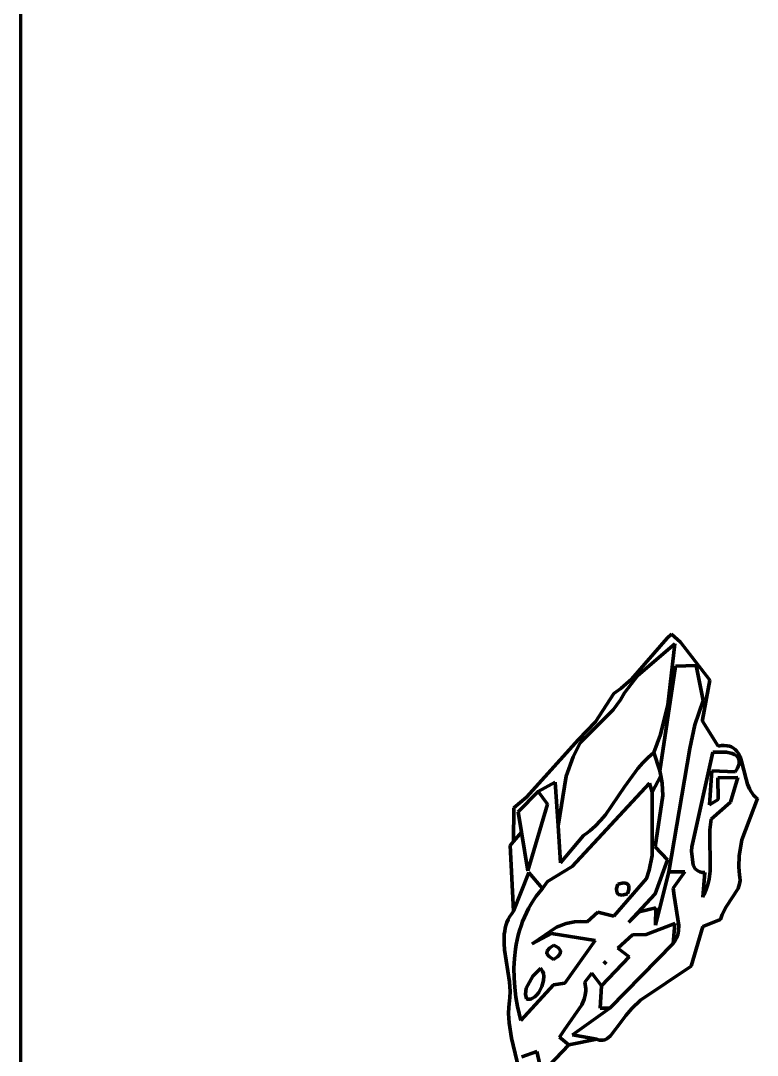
# Model space of a CAD drawing. Header units: millimetres. Extents: x 0 to 8.3, y 0 to 12.4.
# Drawn here: x 0 to 1.462, y 6.17 to 8.222 of the extents above; entities that cross this region are included whole.
import ezdxf

# ---------------------------------------------------------------- set-up
doc = ezdxf.new("R2010")
doc.units = ezdxf.units.MM
for name, color, linetype, lineweight in [('color#131313ff', 7, 'CONTINUOUS', 100), ('color#7c7c7cff', 7, 'CONTINUOUS', 100), ('color#c5c5c5ff', 7, 'CONTINUOUS', 100), ('color#ffffffff', 7, 'CONTINUOUS', 100)]:
    doc.layers.add(name, color=color, linetype=linetype, lineweight=lineweight)

msp = doc.modelspace()

# ---------------------------------------------------------------- linework, layer by layer
at = {"layer": 'color#131313ff'}
for p, q in [((1.2122, 6.9167), (1.283, 6.998)), ((1.283, 6.998), (1.2913, 7.0057)), ((1.2913, 7.0057), (1.3091, 6.99)), ((1.2983, 6.9862), (1.2246, 6.9236)), ((1.2841, 6.8654), (1.2983, 6.9862)), ((1.3091, 6.99), (1.3675, 6.9141)), ((1.2993, 6.9424), (1.2687, 6.7347)), ((1.3408, 6.9437), (1.2993, 6.9424)), ((1.3546, 6.8739), (1.3408, 6.9437)), ((1.1913, 6.898), (1.2122, 6.9167)), ((1.2246, 6.9236), (1.1984, 6.8896)), ((1.1773, 6.8883), (1.1913, 6.898)), ((1.3675, 6.9141), (1.3534, 6.836)), ((1.1406, 6.8318), (1.1773, 6.8883)), ((1.1901, 6.8757), (1.1759, 6.8557)), ((1.1984, 6.8896), (1.1901, 6.8757)), ((1.3377, 6.8256), (1.3546, 6.8739)), ((1.1759, 6.8557), (1.1122, 6.7922)), ((1.2698, 6.8065), (1.2841, 6.8654)), ((1.3534, 6.836), (1.3534, 6.8332)), ((1.3534, 6.8332), (1.384, 6.7838)), ((1.1071, 6.7966), (1.1406, 6.8318)), ((1.3278, 6.7791), (1.3377, 6.8256)), ((1.0038, 6.6823), (1.1071, 6.7966)), ((1.1122, 6.7922), (1.1097, 6.7889)), ((1.2567, 6.7707), (1.2698, 6.8065)), ((1.1097, 6.7889), (1.0962, 6.7626)), ((1.2861, 6.5341), (1.3278, 6.7791)), ((1.3733, 6.7714), (1.332, 6.5837)), ((1.4007, 6.7718), (1.3733, 6.7714)), ((1.384, 6.7838), (1.3905, 6.7847)), ((1.3905, 6.7847), (1.3964, 6.7849)), ((1.3964, 6.7849), (1.4018, 6.7845)), ((1.4118, 6.7692), (1.4007, 6.7718)), ((1.4018, 6.7845), (1.4065, 6.7835)), ((1.4065, 6.7835), (1.4107, 6.7819)), ((1.4107, 6.7819), (1.4145, 6.7798)), ((1.4145, 6.7798), (1.4178, 6.7772)), ((1.4178, 6.7772), (1.4208, 6.7742)), ((1.4208, 6.7742), (1.4233, 6.7708)), ((1.0962, 6.7626), (1.0828, 6.724)), ((1.2687, 6.7347), (1.2567, 6.7707)), ((1.4165, 6.7671), (1.4118, 6.7692)), ((1.4205, 6.7643), (1.4165, 6.7671)), ((1.4234, 6.761), (1.4205, 6.7643)), ((1.4233, 6.7708), (1.4256, 6.7671)), ((1.4245, 6.759), (1.4234, 6.761)), ((1.4252, 6.7569), (1.4245, 6.759)), ((1.4257, 6.7546), (1.4252, 6.7569)), ((1.4256, 6.7671), (1.4276, 6.763)), ((1.4256, 6.7494), (1.4258, 6.7521)), ((1.4258, 6.7521), (1.4257, 6.7546)), ((1.4276, 6.763), (1.4308, 6.7541)), ((1.4308, 6.7541), (1.4396, 6.7184)), ((1.3667, 6.6675), (1.3715, 6.7349)), ((1.3715, 6.7349), (1.4181, 6.7327)), ((1.4181, 6.7327), (1.4205, 6.7365)), ((1.4205, 6.7365), (1.4224, 6.74)), ((1.4224, 6.74), (1.4239, 6.7434)), ((1.4239, 6.7434), (1.4249, 6.7465)), ((1.4249, 6.7465), (1.4256, 6.7494)), ((1.061, 6.7123), (1.0272, 6.6939)), ((1.0668, 6.6256), (1.061, 6.7123)), ((1.0828, 6.724), (1.0668, 6.6256)), ((1.4235, 6.7217), (1.3835, 6.7209)), ((1.3835, 6.7209), (1.3845, 6.6777)), ((1.4089, 6.6727), (1.4235, 6.7217)), ((1.4396, 6.7184), (1.4426, 6.7083)), ((1.0272, 6.6939), (0.9871, 6.6534)), ((1.4426, 6.7083), (1.4444, 6.7034)), ((1.4444, 6.7034), (1.4465, 6.6987)), ((1.4465, 6.6987), (1.4488, 6.6943)), ((1.4488, 6.6943), (1.4515, 6.6901)), ((1.4515, 6.6901), (1.4545, 6.6862)), ((0.9789, 6.6613), (1.0038, 6.6823)), ((1.3845, 6.6777), (1.3667, 6.6675)), ((1.3701, 6.6387), (1.4089, 6.6727)), ((1.4619, 6.6795), (1.4311, 6.5979)), ((1.4545, 6.6862), (1.458, 6.6827)), ((1.458, 6.6827), (1.4619, 6.6795)), ((0.9782, 6.5947), (0.9789, 6.6613)), ((0.9871, 6.6534), (0.9937, 6.613)), ((1.3678, 6.6175), (1.3701, 6.6387)), ((0.9937, 6.613), (0.9782, 6.5947)), ((1.368, 6.5357), (1.3678, 6.6175)), ((1.4311, 6.5979), (1.4259, 6.5659)), ((1.332, 6.5837), (1.3311, 6.575)), ((1.3311, 6.575), (1.3345, 6.5474)), ((1.3345, 6.5474), (1.3388, 6.5401)), ((1.4259, 6.5659), (1.4253, 6.544)), ((1.3183, 6.5342), (1.2861, 6.5341)), ((1.2951, 6.5017), (1.3183, 6.5342)), ((1.3388, 6.5401), (1.3436, 6.536)), ((1.3436, 6.536), (1.3475, 6.5341)), ((1.3475, 6.5341), (1.3521, 6.533)), ((1.3521, 6.533), (1.3575, 6.5327)), ((1.3575, 6.5327), (1.3535, 6.4843)), ((1.366, 6.5198), (1.368, 6.5357)), ((1.4253, 6.544), (1.4268, 6.5274)), ((1.4268, 6.5274), (1.4274, 6.5238)), ((1.3605, 6.4991), (1.3637, 6.5094)), ((1.3637, 6.5094), (1.366, 6.5198)), ((1.4268, 6.5103), (1.424, 6.5011)), ((1.4276, 6.5169), (1.4268, 6.5103)), ((1.4274, 6.5238), (1.4276, 6.5169)), ((1.2968, 6.4866), (1.2951, 6.5017)), ((1.3064, 6.4282), (1.2968, 6.4866)), ((1.3535, 6.4843), (1.3562, 6.4892)), ((1.3562, 6.4892), (1.3605, 6.4991)), ((1.424, 6.5011), (1.4001, 6.4646)), ((1.4001, 6.4646), (1.3919, 6.4498)), ((1.3919, 6.4498), (1.3888, 6.4401)), ((1.3056, 6.417), (1.3064, 6.4282)), ((1.3538, 6.4262), (1.3305, 6.3474)), ((1.3888, 6.4401), (1.3538, 6.4262)), ((1.2976, 6.3956), (1.3013, 6.4025)), ((1.3013, 6.4025), (1.3039, 6.4096)), ((1.3039, 6.4096), (1.3056, 6.417)), ((1.1693, 6.2638), (1.2952, 6.3922)), ((1.2952, 6.3922), (1.2976, 6.3956)), ((1.3305, 6.3474), (1.2301, 6.2801)), ((1.2301, 6.2801), (1.2128, 6.2633)), ((1.0948, 6.2108), (1.1693, 6.2638)), ((1.2128, 6.2633), (1.201, 6.2495)), ((1.1937, 6.2396), (1.1702, 6.2088)), ((1.201, 6.2495), (1.1937, 6.2396)), ((1.1431, 6.2023), (1.0948, 6.2108)), ((1.1458, 6.2013), (1.1431, 6.2023)), ((1.1484, 6.2006), (1.1458, 6.2013)), ((1.1508, 6.2002), (1.1484, 6.2006)), ((1.1553, 6.2002), (1.1508, 6.2002)), ((1.1595, 6.2012), (1.1553, 6.2002)), ((1.1633, 6.203), (1.1595, 6.2012)), ((1.1702, 6.2088), (1.1633, 6.203)), ((0.9944, 6.1671), (1.0245, 6.1781)), ((1.0245, 6.1781), (1.034, 6.1348))]:
    msp.add_line(p, q, dxfattribs=at)
at = {"layer": 'color#7c7c7cff'}
for p, q in [((1.2535, 6.6923), (1.2706, 6.725)), ((1.2706, 6.725), (1.2733, 6.7104)), ((1.2733, 6.7104), (1.2743, 6.686)), ((1.2532, 6.567), (1.2535, 6.6923)), ((1.2743, 6.686), (1.2594, 6.5838)), ((1.2473, 6.5379), (1.2532, 6.567)), ((1.2594, 6.5838), (1.2836, 6.558)), ((1.2836, 6.558), (1.2591, 6.4905)), ((0.978, 6.456), (1.0085, 6.5332)), ((1.0085, 6.5332), (1.0354, 6.5012)), ((1.2417, 6.5208), (1.2473, 6.5379)), ((1.26, 6.4288), (1.2861, 6.5341)), ((1.2861, 6.5341), (1.3183, 6.5342)), ((1.3183, 6.5342), (1.2951, 6.5017)), ((1.1771, 6.4467), (1.2417, 6.5208)), ((1.0232, 6.4859), (1.0177, 6.4779)), ((1.0291, 6.4936), (1.0232, 6.4859)), ((1.0354, 6.5012), (1.0291, 6.4936)), ((1.2591, 6.4905), (1.2067, 6.4342)), ((1.2951, 6.5017), (1.2968, 6.4866)), ((1.2968, 6.4866), (1.3064, 6.4282)), ((1.0126, 6.4698), (1.008, 6.4615)), ((1.0177, 6.4779), (1.0126, 6.4698)), ((0.9675, 6.4396), (0.9704, 6.4451)), ((0.9704, 6.4451), (0.9739, 6.4506)), ((0.9739, 6.4506), (0.978, 6.456)), ((0.9997, 6.4445), (0.9961, 6.4358)), ((1.0036, 6.4531), (0.9997, 6.4445)), ((1.008, 6.4615), (1.0036, 6.4531)), ((1.1245, 6.4349), (1.1453, 6.4543)), ((1.1453, 6.4543), (1.1771, 6.4467)), ((1.2067, 6.4342), (1.2277, 6.455)), ((1.2277, 6.455), (1.2608, 6.4631)), ((1.2608, 6.4631), (1.26, 6.4288)), ((0.9616, 6.4223), (0.9631, 6.4281)), ((0.9631, 6.4281), (0.9651, 6.4339)), ((0.9651, 6.4339), (0.9675, 6.4396)), ((0.9929, 6.4269), (0.9901, 6.4179)), ((0.9961, 6.4358), (0.9929, 6.4269)), ((1.0152, 6.3916), (1.0635, 6.4248)), ((1.0635, 6.4248), (1.0827, 6.4321)), ((1.0827, 6.4321), (1.0989, 6.4353)), ((1.0989, 6.4353), (1.1115, 6.436)), ((1.1115, 6.436), (1.1245, 6.4349)), ((1.2979, 6.4321), (1.2415, 6.41)), ((1.2952, 6.3922), (1.2979, 6.4321)), ((1.3064, 6.4282), (1.3056, 6.417)), ((0.9593, 6.4044), (0.9597, 6.4104)), ((0.9594, 6.3921), (0.9593, 6.4044)), ((0.9597, 6.4104), (0.9605, 6.4164)), ((0.9605, 6.4164), (0.9616, 6.4223)), ((0.9876, 6.4089), (0.9854, 6.3997)), ((0.9901, 6.4179), (0.9876, 6.4089)), ((1.0537, 6.4123), (1.0152, 6.3916)), ((1.1401, 6.3983), (1.0537, 6.4123)), ((1.2139, 6.4097), (1.1852, 6.3831)), ((1.2415, 6.41), (1.2139, 6.4097)), ((1.3013, 6.4025), (1.2976, 6.3956)), ((1.3039, 6.4096), (1.3013, 6.4025)), ((1.3056, 6.417), (1.3039, 6.4096)), ((0.9604, 6.3797), (0.9594, 6.3921)), ((0.9836, 6.3905), (0.9821, 6.3811)), ((0.9854, 6.3997), (0.9836, 6.3905)), ((1.08, 6.3134), (1.1401, 6.3983)), ((1.1852, 6.3831), (1.2074, 6.366)), ((1.2976, 6.3956), (1.2952, 6.3922)), ((0.9702, 6.3163), (0.9604, 6.3797)), ((0.9799, 6.3623), (0.979, 6.3433)), ((0.9821, 6.3811), (0.9799, 6.3623)), ((1.2074, 6.366), (1.1525, 6.3084)), ((0.979, 6.3433), (0.9792, 6.3242)), ((1.0161, 6.3274), (1.0314, 6.3427)), ((1.0314, 6.3427), (1.0331, 6.3413)), ((1.0331, 6.3413), (1.0345, 6.3395)), ((1.157, 6.3568), (1.1622, 6.3516)), ((1.1622, 6.3516), (1.157, 6.3568)), ((0.9792, 6.3242), (0.9805, 6.305)), ((1.0031, 6.3033), (1.0161, 6.3274)), ((1.0345, 6.3395), (1.0357, 6.3375)), ((1.0357, 6.3375), (1.0373, 6.3329)), ((1.0373, 6.3329), (1.038, 6.3276)), ((1.038, 6.3276), (1.0375, 6.3188)), ((1.1336, 6.3333), (1.1194, 6.3155)), ((1.1525, 6.3084), (1.1336, 6.3333)), ((0.9714, 6.2973), (0.9702, 6.3163)), ((0.9805, 6.305), (0.9828, 6.286)), ((0.9924, 6.2392), (1.0576, 6.3104)), ((1.0017, 6.2915), (1.0031, 6.3033)), ((1.0341, 6.3066), (1.0283, 6.2953)), ((1.0375, 6.3188), (1.0341, 6.3066)), ((1.0576, 6.3104), (1.08, 6.3134)), ((1.1194, 6.3155), (1.1204, 6.3111)), ((1.1204, 6.3111), (1.1211, 6.3067)), ((1.1211, 6.3067), (1.1213, 6.3024)), ((1.1213, 6.3024), (1.1213, 6.2981)), ((0.9703, 6.2786), (0.971, 6.2848)), ((0.971, 6.2848), (0.9714, 6.2973)), ((0.9828, 6.286), (0.986, 6.2671)), ((1.0035, 6.2822), (1.0017, 6.2915)), ((1.0061, 6.2817), (1.0035, 6.2822)), ((1.0086, 6.2816), (1.0061, 6.2817)), ((1.0111, 6.2819), (1.0086, 6.2816)), ((1.0136, 6.2826), (1.0111, 6.2819)), ((1.016, 6.2836), (1.0136, 6.2826)), ((1.0205, 6.2866), (1.016, 6.2836)), ((1.0246, 6.2905), (1.0205, 6.2866)), ((1.0283, 6.2953), (1.0246, 6.2905)), ((1.1182, 6.282), (1.1133, 6.2705)), ((1.1203, 6.2899), (1.1182, 6.282)), ((1.1213, 6.2981), (1.1203, 6.2899)), ((0.9682, 6.2536), (0.9687, 6.2661)), ((0.9687, 6.2661), (0.9703, 6.2786)), ((0.986, 6.2671), (0.9924, 6.2392)), ((1.1133, 6.2705), (1.0784, 6.2205)), ((0.9691, 6.2351), (0.9682, 6.2536)), ((0.9739, 6.2047), (0.9691, 6.2351)), ((1.0784, 6.2205), (1.0696, 6.2062)), ((0.9983, 6.1018), (0.9739, 6.2047)), ((1.0696, 6.2062), (1.0875, 6.1909)), ((1.0245, 6.1781), (0.9944, 6.1671)), ((1.034, 6.1348), (1.0245, 6.1781)), ((1.0875, 6.1909), (1.034, 6.1348))]:
    msp.add_line(p, q, dxfattribs=at)
at = {"layer": 'color#c5c5c5ff'}
for p, q in [((1.332, 6.5837), (1.3733, 6.7714)), ((1.3733, 6.7714), (1.4007, 6.7718)), ((1.4007, 6.7718), (1.4118, 6.7692)), ((1.2345, 6.7506), (1.2451, 6.761)), ((1.2451, 6.761), (1.2508, 6.766)), ((1.2508, 6.766), (1.2567, 6.7707)), ((1.2567, 6.7707), (1.2687, 6.7347)), ((1.4118, 6.7692), (1.4165, 6.7671)), ((1.4165, 6.7671), (1.4205, 6.7643)), ((1.4205, 6.7643), (1.4234, 6.761)), ((1.4234, 6.761), (1.4245, 6.759)), ((1.4245, 6.759), (1.4252, 6.7569)), ((1.4252, 6.7569), (1.4257, 6.7546)), ((1.4258, 6.7521), (1.4256, 6.7494)), ((1.4257, 6.7546), (1.4258, 6.7521)), ((1.1984, 6.7031), (1.2246, 6.7394)), ((1.2246, 6.7394), (1.2345, 6.7506)), ((1.2687, 6.7347), (1.2706, 6.725)), ((1.3715, 6.7349), (1.3667, 6.6675)), ((1.4181, 6.7327), (1.3715, 6.7349)), ((1.4205, 6.7365), (1.4181, 6.7327)), ((1.4224, 6.74), (1.4205, 6.7365)), ((1.4239, 6.7434), (1.4224, 6.74)), ((1.4249, 6.7465), (1.4239, 6.7434)), ((1.4256, 6.7494), (1.4249, 6.7465)), ((1.0272, 6.6939), (1.061, 6.7123)), ((1.061, 6.7123), (1.0668, 6.6256)), ((1.2481, 6.7102), (1.0942, 6.5447)), ((1.2535, 6.6923), (1.2481, 6.7102)), ((1.2706, 6.725), (1.2535, 6.6923)), ((1.3835, 6.7209), (1.4235, 6.7217)), ((1.3845, 6.6777), (1.3835, 6.7209)), ((1.4235, 6.7217), (1.4089, 6.6727)), ((1.0455, 6.6687), (1.0272, 6.6939)), ((1.1603, 6.6476), (1.1984, 6.7031)), ((1.0066, 6.5362), (1.0455, 6.6687)), ((1.3667, 6.6675), (1.3845, 6.6777)), ((1.4089, 6.6727), (1.3701, 6.6387)), ((1.1405, 6.6254), (1.1508, 6.6362)), ((1.1508, 6.6362), (1.1603, 6.6476)), ((1.3701, 6.6387), (1.3678, 6.6175)), ((0.9782, 6.5947), (0.9937, 6.613)), ((0.9937, 6.613), (1.0066, 6.5362)), ((1.0668, 6.6256), (1.0711, 6.5524)), ((1.1171, 6.6064), (1.1234, 6.6108)), ((1.1234, 6.6108), (1.1293, 6.6154)), ((1.1293, 6.6154), (1.135, 6.6203)), ((1.135, 6.6203), (1.1405, 6.6254)), ((1.3678, 6.6175), (1.368, 6.5357)), ((0.9717, 6.5868), (0.9782, 6.5947)), ((0.978, 6.456), (0.9717, 6.5868)), ((1.0711, 6.5524), (1.1171, 6.6064)), ((1.3311, 6.575), (1.332, 6.5837)), ((1.3345, 6.5474), (1.3311, 6.575)), ((1.3388, 6.5401), (1.3345, 6.5474)), ((1.0085, 6.5332), (0.978, 6.456)), ((1.0354, 6.5012), (1.0085, 6.5332)), ((1.0942, 6.5447), (1.0453, 6.5152)), ((1.3436, 6.536), (1.3388, 6.5401)), ((1.3475, 6.5341), (1.3436, 6.536)), ((1.3521, 6.533), (1.3475, 6.5341)), ((1.3575, 6.5327), (1.3521, 6.533)), ((1.3535, 6.4843), (1.3575, 6.5327)), ((1.368, 6.5357), (1.366, 6.5198)), ((1.0453, 6.5152), (1.0354, 6.5012)), ((1.1827, 6.5012), (1.1853, 6.5099)), ((1.1853, 6.5099), (1.196, 6.5122)), ((1.196, 6.5122), (1.2031, 6.5113)), ((1.2031, 6.5113), (1.2067, 6.507)), ((1.2067, 6.507), (1.2068, 6.4994)), ((1.3637, 6.5094), (1.3605, 6.4991)), ((1.366, 6.5198), (1.3637, 6.5094)), ((1.1828, 6.4936), (1.1827, 6.5012)), ((1.1864, 6.4893), (1.1828, 6.4936)), ((1.1935, 6.4883), (1.1864, 6.4893)), ((1.2042, 6.4905), (1.1935, 6.4883)), ((1.2068, 6.4994), (1.2042, 6.4905)), ((1.3562, 6.4892), (1.3535, 6.4843)), ((1.3605, 6.4991), (1.3562, 6.4892)), ((1.045, 6.3776), (1.0503, 6.3836)), ((1.0503, 6.3836), (1.0582, 6.3887)), ((1.0582, 6.3887), (1.0671, 6.3833)), ((1.0671, 6.3833), (1.0712, 6.3777)), ((1.0444, 6.3718), (1.045, 6.3776)), ((1.0485, 6.3661), (1.0444, 6.3718)), ((1.0572, 6.3607), (1.0485, 6.3661)), ((1.0652, 6.3659), (1.0572, 6.3607)), ((1.0706, 6.3719), (1.0652, 6.3659)), ((1.0712, 6.3777), (1.0706, 6.3719)), ((1.157, 6.3568), (1.1622, 6.3516)), ((1.1622, 6.3516), (1.157, 6.3568)), ((1.1194, 6.3155), (1.1336, 6.3333)), ((1.1336, 6.3333), (1.1525, 6.3084)), ((1.1204, 6.3111), (1.1194, 6.3155)), ((1.1211, 6.3067), (1.1204, 6.3111)), ((1.1213, 6.3024), (1.1211, 6.3067)), ((1.1213, 6.2981), (1.1213, 6.3024)), ((1.1525, 6.3084), (1.1497, 6.264)), ((1.1133, 6.2705), (1.1182, 6.282)), ((1.1182, 6.282), (1.1203, 6.2899)), ((1.1203, 6.2899), (1.1213, 6.2981)), ((1.0784, 6.2205), (1.1133, 6.2705)), ((1.1693, 6.2638), (1.0948, 6.2108)), ((1.1497, 6.264), (1.1693, 6.2638)), ((1.0696, 6.2062), (1.0784, 6.2205)), ((1.0875, 6.1909), (1.0696, 6.2062)), ((1.1431, 6.2023), (1.0875, 6.1909)), ((1.0948, 6.2108), (1.1431, 6.2023))]:
    msp.add_line(p, q, dxfattribs=at)
at = {"layer": 'color#ffffffff'}
for p, q in [((0, 0), (0, 12.3611)), ((1.283, 6.998), (1.2122, 6.9167)), ((1.2913, 7.0057), (1.283, 6.998)), ((1.3091, 6.99), (1.2913, 7.0057)), ((1.2246, 6.9236), (1.2983, 6.9862)), ((1.2983, 6.9862), (1.2841, 6.8654)), ((1.3675, 6.9141), (1.3091, 6.99)), ((1.2687, 6.7347), (1.2993, 6.9424)), ((1.2993, 6.9424), (1.3408, 6.9437)), ((1.3408, 6.9437), (1.3546, 6.8739)), ((1.2122, 6.9167), (1.1913, 6.898)), ((1.1984, 6.8896), (1.2246, 6.9236)), ((1.1913, 6.898), (1.1773, 6.8883)), ((1.3534, 6.836), (1.3675, 6.9141)), ((1.1773, 6.8883), (1.1406, 6.8318)), ((1.1759, 6.8557), (1.1901, 6.8757)), ((1.1901, 6.8757), (1.1984, 6.8896)), ((1.3546, 6.8739), (1.3377, 6.8256)), ((1.1122, 6.7922), (1.1759, 6.8557)), ((1.2841, 6.8654), (1.2698, 6.8065)), ((1.3534, 6.8332), (1.3534, 6.836)), ((1.384, 6.7838), (1.3534, 6.8332)), ((1.1406, 6.8318), (1.1071, 6.7966)), ((1.3377, 6.8256), (1.3278, 6.7791)), ((1.1071, 6.7966), (1.0038, 6.6823)), ((1.1097, 6.7889), (1.1122, 6.7922)), ((1.2698, 6.8065), (1.2567, 6.7707)), ((1.0962, 6.7626), (1.1097, 6.7889)), ((1.3278, 6.7791), (1.2861, 6.5341)), ((1.3905, 6.7847), (1.384, 6.7838)), ((1.3964, 6.7849), (1.3905, 6.7847)), ((1.4018, 6.7845), (1.3964, 6.7849)), ((1.4065, 6.7835), (1.4018, 6.7845)), ((1.4107, 6.7819), (1.4065, 6.7835)), ((1.4145, 6.7798), (1.4107, 6.7819)), ((1.4178, 6.7772), (1.4145, 6.7798)), ((1.4208, 6.7742), (1.4178, 6.7772)), ((1.4233, 6.7708), (1.4208, 6.7742)), ((1.0828, 6.724), (1.0962, 6.7626)), ((1.2451, 6.761), (1.2345, 6.7506)), ((1.2508, 6.766), (1.2451, 6.761)), ((1.2567, 6.7707), (1.2508, 6.766)), ((1.4256, 6.7671), (1.4233, 6.7708)), ((1.4276, 6.763), (1.4256, 6.7671)), ((1.4308, 6.7541), (1.4276, 6.763)), ((1.4396, 6.7184), (1.4308, 6.7541)), ((1.2246, 6.7394), (1.1984, 6.7031)), ((1.2345, 6.7506), (1.2246, 6.7394)), ((1.2706, 6.725), (1.2687, 6.7347)), ((1.0668, 6.6256), (1.0828, 6.724)), ((1.0942, 6.5447), (1.2481, 6.7102)), ((1.2481, 6.7102), (1.2535, 6.6923)), ((1.2733, 6.7104), (1.2706, 6.725)), ((1.2743, 6.686), (1.2733, 6.7104)), ((1.4426, 6.7083), (1.4396, 6.7184)), ((0.9871, 6.6534), (1.0272, 6.6939)), ((1.0272, 6.6939), (1.0455, 6.6687)), ((1.1984, 6.7031), (1.1603, 6.6476)), ((1.2535, 6.6923), (1.2532, 6.567)), ((1.4444, 6.7034), (1.4426, 6.7083)), ((1.4465, 6.6987), (1.4444, 6.7034)), ((1.4488, 6.6943), (1.4465, 6.6987)), ((1.4515, 6.6901), (1.4488, 6.6943)), ((1.4545, 6.6862), (1.4515, 6.6901)), ((1.0038, 6.6823), (0.9789, 6.6613)), ((1.0455, 6.6687), (1.0066, 6.5362)), ((1.2594, 6.5838), (1.2743, 6.686)), ((1.4311, 6.5979), (1.4619, 6.6795)), ((1.458, 6.6827), (1.4545, 6.6862)), ((1.4619, 6.6795), (1.458, 6.6827)), ((0.9789, 6.6613), (0.9782, 6.5947)), ((0.9937, 6.613), (0.9871, 6.6534)), ((1.1508, 6.6362), (1.1405, 6.6254)), ((1.1603, 6.6476), (1.1508, 6.6362)), ((1.0066, 6.5362), (0.9937, 6.613)), ((1.0711, 6.5524), (1.0668, 6.6256)), ((1.1234, 6.6108), (1.1171, 6.6064)), ((1.1293, 6.6154), (1.1234, 6.6108)), ((1.135, 6.6203), (1.1293, 6.6154)), ((1.1405, 6.6254), (1.135, 6.6203)), ((0.9782, 6.5947), (0.9717, 6.5868)), ((0.9717, 6.5868), (0.978, 6.456)), ((1.1171, 6.6064), (1.0711, 6.5524)), ((1.4259, 6.5659), (1.4311, 6.5979)), ((1.2532, 6.567), (1.2473, 6.5379)), ((1.2836, 6.558), (1.2594, 6.5838)), ((1.2591, 6.4905), (1.2836, 6.558)), ((1.4253, 6.544), (1.4259, 6.5659)), ((1.0453, 6.5152), (1.0942, 6.5447)), ((1.2473, 6.5379), (1.2417, 6.5208)), ((1.2861, 6.5341), (1.26, 6.4288)), ((1.4268, 6.5274), (1.4253, 6.544)), ((1.4274, 6.5238), (1.4268, 6.5274)), ((1.0354, 6.5012), (1.0453, 6.5152)), ((1.2417, 6.5208), (1.1771, 6.4467)), ((1.1853, 6.5099), (1.1827, 6.5012)), ((1.196, 6.5122), (1.1853, 6.5099)), ((1.2031, 6.5113), (1.196, 6.5122)), ((1.2067, 6.507), (1.2031, 6.5113)), ((1.2068, 6.4994), (1.2067, 6.507)), ((1.424, 6.5011), (1.4268, 6.5103)), ((1.4268, 6.5103), (1.4276, 6.5169)), ((1.4276, 6.5169), (1.4274, 6.5238)), ((1.0177, 6.4779), (1.0232, 6.4859)), ((1.0232, 6.4859), (1.0291, 6.4936)), ((1.0291, 6.4936), (1.0354, 6.5012)), ((1.1827, 6.5012), (1.1828, 6.4936)), ((1.1828, 6.4936), (1.1864, 6.4893)), ((1.1864, 6.4893), (1.1935, 6.4883)), ((1.1935, 6.4883), (1.2042, 6.4905)), ((1.2042, 6.4905), (1.2068, 6.4994)), ((1.2067, 6.4342), (1.2591, 6.4905)), ((1.4001, 6.4646), (1.424, 6.5011)), ((1.008, 6.4615), (1.0126, 6.4698)), ((1.0126, 6.4698), (1.0177, 6.4779)), ((1.3919, 6.4498), (1.4001, 6.4646)), ((0.9704, 6.4451), (0.9675, 6.4396)), ((0.9739, 6.4506), (0.9704, 6.4451)), ((0.978, 6.456), (0.9739, 6.4506)), ((0.9961, 6.4358), (0.9997, 6.4445)), ((0.9997, 6.4445), (1.0036, 6.4531)), ((1.0036, 6.4531), (1.008, 6.4615)), ((1.1453, 6.4543), (1.1245, 6.4349)), ((1.1771, 6.4467), (1.1453, 6.4543)), ((1.2277, 6.455), (1.2067, 6.4342)), ((1.2608, 6.4631), (1.2277, 6.455)), ((1.26, 6.4288), (1.2608, 6.4631)), ((1.3888, 6.4401), (1.3919, 6.4498)), ((0.9631, 6.4281), (0.9616, 6.4223)), ((0.9651, 6.4339), (0.9631, 6.4281)), ((0.9675, 6.4396), (0.9651, 6.4339)), ((0.9901, 6.4179), (0.9929, 6.4269)), ((0.9929, 6.4269), (0.9961, 6.4358)), ((1.0635, 6.4248), (1.0152, 6.3916)), ((1.0827, 6.4321), (1.0635, 6.4248)), ((1.0989, 6.4353), (1.0827, 6.4321)), ((1.1115, 6.436), (1.0989, 6.4353)), ((1.1245, 6.4349), (1.1115, 6.436)), ((1.2415, 6.41), (1.2979, 6.4321)), ((1.2979, 6.4321), (1.2952, 6.3922)), ((1.3305, 6.3474), (1.3538, 6.4262)), ((1.3538, 6.4262), (1.3888, 6.4401)), ((0.9597, 6.4104), (0.9593, 6.4044)), ((0.9593, 6.4044), (0.9594, 6.3921)), ((0.9605, 6.4164), (0.9597, 6.4104)), ((0.9616, 6.4223), (0.9605, 6.4164)), ((0.9854, 6.3997), (0.9876, 6.4089)), ((0.9876, 6.4089), (0.9901, 6.4179)), ((1.0152, 6.3916), (1.0537, 6.4123)), ((1.0537, 6.4123), (1.1401, 6.3983)), ((1.1852, 6.3831), (1.2139, 6.4097)), ((1.2139, 6.4097), (1.2415, 6.41)), ((0.9594, 6.3921), (0.9604, 6.3797)), ((0.9821, 6.3811), (0.9836, 6.3905)), ((0.9836, 6.3905), (0.9854, 6.3997)), ((1.0503, 6.3836), (1.045, 6.3776)), ((1.0582, 6.3887), (1.0503, 6.3836)), ((1.0671, 6.3833), (1.0582, 6.3887)), ((1.0712, 6.3777), (1.0671, 6.3833)), ((1.1401, 6.3983), (1.08, 6.3134)), ((1.2952, 6.3922), (1.1693, 6.2638)), ((1.2074, 6.366), (1.1852, 6.3831)), ((0.9604, 6.3797), (0.9702, 6.3163)), ((0.979, 6.3433), (0.9799, 6.3623)), ((0.9799, 6.3623), (0.9821, 6.3811)), ((1.045, 6.3776), (1.0444, 6.3718)), ((1.0444, 6.3718), (1.0485, 6.3661)), ((1.0485, 6.3661), (1.0572, 6.3607)), ((1.0572, 6.3607), (1.0652, 6.3659)), ((1.0652, 6.3659), (1.0706, 6.3719)), ((1.0706, 6.3719), (1.0712, 6.3777)), ((1.1525, 6.3084), (1.2074, 6.366)), ((0.9792, 6.3242), (0.979, 6.3433)), ((1.0314, 6.3427), (1.0161, 6.3274)), ((1.0331, 6.3413), (1.0314, 6.3427)), ((1.0345, 6.3395), (1.0331, 6.3413)), ((1.2301, 6.2801), (1.3305, 6.3474)), ((0.9805, 6.305), (0.9792, 6.3242)), ((1.0161, 6.3274), (1.0031, 6.3033)), ((1.0357, 6.3375), (1.0345, 6.3395)), ((1.0373, 6.3329), (1.0357, 6.3375)), ((1.038, 6.3276), (1.0373, 6.3329)), ((1.0375, 6.3188), (1.038, 6.3276)), ((0.9702, 6.3163), (0.9714, 6.2973)), ((0.9828, 6.286), (0.9805, 6.305)), ((1.0576, 6.3104), (0.9924, 6.2392)), ((1.0031, 6.3033), (1.0017, 6.2915)), ((1.0283, 6.2953), (1.0341, 6.3066)), ((1.0341, 6.3066), (1.0375, 6.3188)), ((1.08, 6.3134), (1.0576, 6.3104)), ((1.1497, 6.264), (1.1525, 6.3084)), ((0.971, 6.2848), (0.9703, 6.2786)), ((0.9714, 6.2973), (0.971, 6.2848)), ((0.986, 6.2671), (0.9828, 6.286)), ((1.0017, 6.2915), (1.0035, 6.2822)), ((1.0035, 6.2822), (1.0061, 6.2817)), ((1.0061, 6.2817), (1.0086, 6.2816)), ((1.0086, 6.2816), (1.0111, 6.2819)), ((1.0111, 6.2819), (1.0136, 6.2826)), ((1.0136, 6.2826), (1.016, 6.2836)), ((1.016, 6.2836), (1.0205, 6.2866)), ((1.0205, 6.2866), (1.0246, 6.2905)), ((1.0246, 6.2905), (1.0283, 6.2953)), ((1.2128, 6.2633), (1.2301, 6.2801)), ((0.9687, 6.2661), (0.9682, 6.2536)), ((0.9703, 6.2786), (0.9687, 6.2661)), ((0.9924, 6.2392), (0.986, 6.2671)), ((1.1693, 6.2638), (1.1497, 6.264)), ((1.201, 6.2495), (1.2128, 6.2633)), ((0.9682, 6.2536), (0.9691, 6.2351)), ((1.1702, 6.2088), (1.1937, 6.2396)), ((1.1937, 6.2396), (1.201, 6.2495)), ((0.9691, 6.2351), (0.9739, 6.2047)), ((0.9739, 6.2047), (0.9983, 6.1018)), ((1.0875, 6.1909), (1.1431, 6.2023)), ((1.1431, 6.2023), (1.1458, 6.2013)), ((1.1458, 6.2013), (1.1484, 6.2006)), ((1.1484, 6.2006), (1.1508, 6.2002)), ((1.1508, 6.2002), (1.1553, 6.2002)), ((1.1553, 6.2002), (1.1595, 6.2012)), ((1.1595, 6.2012), (1.1633, 6.203)), ((1.1633, 6.203), (1.1702, 6.2088)), ((1.034, 6.1348), (1.0875, 6.1909))]:
    msp.add_line(p, q, dxfattribs=at)

doc.saveas('drawing.dxf')
